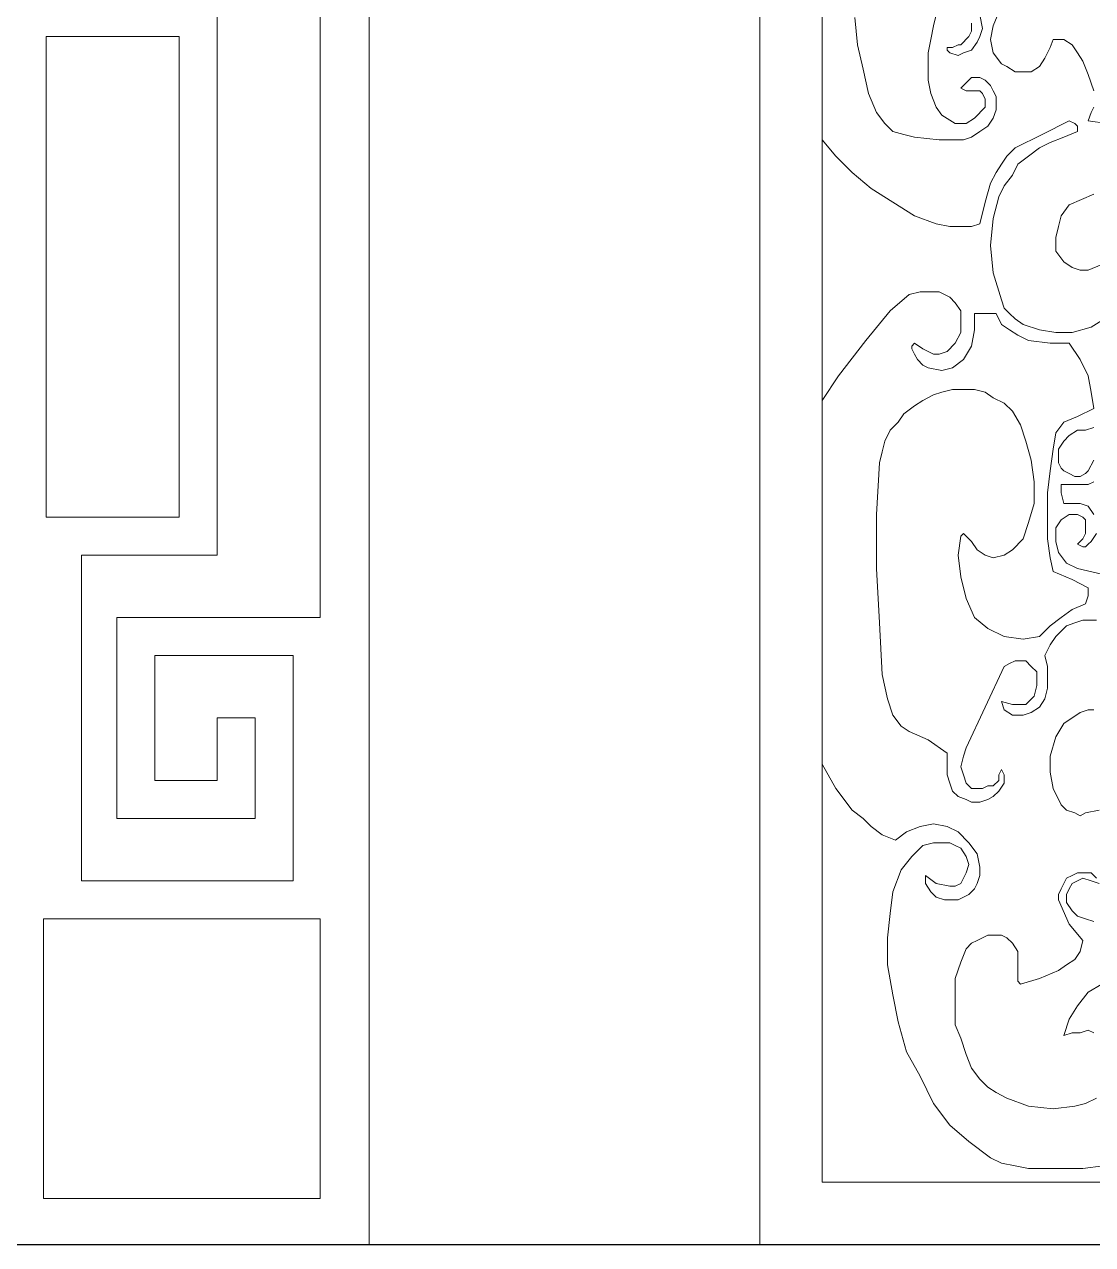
# Model space of a CAD drawing. Extents: x -66030 to 95157, y -13132 to 45879.
# Drawn here: x -40525 to -38988, y 24423 to 26178 of the extents above; entities that cross this region are included whole.
import ezdxf

# ---------------------------------------------------------------- set-up
doc = ezdxf.new("R2010")
doc.units = 0
doc.header["$LTSCALE"] = 100
doc.header["$MEASUREMENT"] = 0
doc.layers.get('0').update_dxf_attribs({"linetype": 'CONTINUOUS'})
doc.layers.add('3', color=11, linetype='CONTINUOUS')

msp = doc.modelspace()

# ---------------------------------------------------------------- linework, layer by layer
at = {"lineweight": 0}
for points in [[(-40029.3, 29164.4), (-43021.2, 29164.4), (-43021.2, 24422.6), (-40029.3, 24422.6), (-40029.3, 29164.4)], [(-39466.8, 29168.3), (-37271.6, 29168.3), (-37271.6, 24422.6), (-39466.8, 24422.6), (-39466.8, 29168.3)], [(-39377, 29078.5), (-37361.5, 29078.5), (-37361.5, 24512.4), (-39377, 24512.4), (-39377, 29078.5)], [(-40494.1, 25469.4), (-40443.3, 25469.4), (-40302.7, 25469.4), (-40302.7, 26160.7), (-40494.1, 26160.7), (-40494.1, 25469.4)], [(-40099.6, 24891.3), (-40494.1, 24891.3), (-40494.1, 24891.3), (-40498, 24891.3), (-40498, 24887.4), (-40498, 24887.4), (-40498, 24489), (-40099.6, 24489), (-40099.6, 24891.3)]]:
    msp.add_lwpolyline(points, close=True, dxfattribs=at)
for points in [[(-38970.7, 25754.5), (-38990.3, 25742.8), (-39017.6, 25735), (-39041, 25735), (-39064.5, 25738.9), (-39087.9, 25746.7), (-39099.6, 25754.5), (-39107.4, 25762.3), (-39115.3, 25770.1), (-39119.2, 25781.9), (-39130.9, 25820.9), (-39134.8, 25860), (-39130.9, 25899), (-39123.1, 25930.3), (-39115.3, 25945.9), (-39103.5, 25961.5), (-39095.7, 25977.1), (-39080.1, 25988.9), (-39064.5, 26000.6), (-39048.9, 26008.4), (-39029.3, 26016.2), (-39009.8, 26024), (-39009.8, 26031.8), (-39013.7, 26035.7), (-39021.5, 26039.6), (-39060.6, 26020.1), (-39099.6, 26000.6), (-39111.3, 25988.9), (-39119.2, 25977.1), (-39127, 25965.4), (-39134.8, 25949.8), (-39142.6, 25922.5), (-39150.4, 25891.2), (-39162.1, 25887.3), (-39177.7, 25887.3), (-39193.4, 25887.3), (-39212.9, 25891.2), (-39244.2, 25902.9), (-39275.4, 25922.5), (-39306.6, 25942), (-39334, 25965.4), (-39357.4, 25988.9), (-39377, 26012.3), (-39377, 26543.5)], [(-40248, 26215.4), (-40248, 25414.7), (-40443.3, 25414.7), (-40443.3, 24946), (-40138.6, 24946), (-40138.6, 25270.2), (-40337.8, 25270.2), (-40337.8, 25090.5), (-40248, 25090.5), (-40248, 25180.3), (-40193.3, 25180.3), (-40193.3, 25035.8), (-40392.5, 25035.8), (-40392.5, 25324.9), (-40099.6, 25324.9), (-40099.6, 26359.9)], [(-39123.1, 26195.9), (-39130.9, 26176.4), (-39134.8, 26156.8), (-39130.9, 26137.3), (-39119.2, 26121.7), (-39111.3, 26117.8), (-39099.6, 26110), (-39091.8, 26110), (-39076.2, 26110), (-39064.5, 26117.8), (-39056.7, 26129.5), (-39048.9, 26145.1), (-39044.9, 26156.8), (-39029.3, 26156.8), (-39017.6, 26149), (-39009.8, 26137.3), (-39002, 26125.6), (-38994.2, 26106), (-38986.4, 26082.6)], [(-39330.1, 26188.1), (-39326.2, 26149), (-39318.4, 26113.9), (-39310.6, 26078.7), (-39298.8, 26051.4), (-39287.1, 26035.7), (-39275.4, 26024), (-39259.8, 26020.1), (-39244.2, 26016.2), (-39209, 26012.3), (-39173.8, 26012.3), (-39162.1, 26016.2), (-39150.4, 26024), (-39138.7, 26031.8), (-39130.9, 26043.6), (-39127, 26055.3), (-39127, 26063.1), (-39127, 26074.8), (-39130.9, 26082.6), (-39134.8, 26090.4), (-39142.6, 26098.2), (-39150.4, 26102.1), (-39162.1, 26102.1), (-39169.9, 26094.3), (-39177.7, 26086.5), (-39169.9, 26082.6), (-39158.2, 26082.6), (-39150.4, 26082.6), (-39146.5, 26078.7), (-39142.6, 26070.9), (-39142.6, 26059.2), (-39158.2, 26043.6), (-39169.9, 26035.7), (-39185.6, 26035.7), (-39205.1, 26047.5), (-39212.9, 26059.2), (-39220.7, 26078.7), (-39224.6, 26098.2), (-39224.6, 26117.8), (-39224.6, 26137.3), (-39220.7, 26156.8), (-39216.8, 26176.4), (-39212.9, 26192)], [(-39162.1, 26180.3), (-39162.1, 26168.5), (-39166, 26160.7), (-39177.7, 26149), (-39181.7, 26149), (-39189.5, 26145.1), (-39193.4, 26145.1), (-39197.3, 26145.1), (-39197.3, 26141.2), (-39193.4, 26137.3), (-39181.7, 26133.4), (-39173.8, 26137.3), (-39162.1, 26141.2), (-39154.3, 26152.9), (-39150.4, 26160.7), (-39146.5, 26172.4), (-39150.4, 26192)], [(-38986.4, 26059.2), (-38990.3, 26051.4), (-38994.2, 26039.6), (-38966.8, 26035.7)], [(-38986.4, 25934.2), (-39021.5, 25918.6), (-39033.2, 25902.9), (-39037.1, 25887.3), (-39041, 25871.7), (-39041, 25852.2), (-39029.3, 25836.5), (-39017.6, 25828.7), (-39005.9, 25824.8), (-38994.2, 25824.8), (-38974.6, 25832.6)], [(-38982.5, 25320.9), (-38990.3, 25320.9), (-39002, 25320.9), (-39013.7, 25317), (-39025.4, 25313.1), (-39033.2, 25305.3), (-39041, 25297.5), (-39048.9, 25285.8), (-39056.7, 25270.2), (-39052.8, 25254.5), (-39052.8, 25238.9), (-39052.8, 25223.3), (-39056.7, 25207.7), (-39064.5, 25196), (-39076.2, 25188.1), (-39087.9, 25184.2), (-39103.5, 25184.2), (-39115.3, 25192), (-39119.2, 25203.8), (-39103.5, 25199.9), (-39084, 25199.9), (-39072.3, 25211.6), (-39068.4, 25227.2), (-39068.4, 25235), (-39068.4, 25246.7), (-39076.2, 25254.5), (-39084, 25262.4), (-39091.8, 25262.4), (-39099.6, 25262.4), (-39107.4, 25258.5), (-39115.3, 25254.5), (-39142.6, 25196), (-39169.9, 25137.4), (-39173.8, 25125.6), (-39177.7, 25110), (-39173.8, 25098.3), (-39169.9, 25086.6), (-39162.1, 25078.8), (-39154.3, 25078.8), (-39146.5, 25078.8), (-39138.7, 25082.7), (-39130.9, 25082.7), (-39123.1, 25090.5), (-39123.1, 25098.3), (-39119.2, 25106.1), (-39115.3, 25098.3), (-39115.3, 25086.6), (-39123.1, 25074.9), (-39130.9, 25067.1), (-39138.7, 25063.2), (-39150.4, 25059.2), (-39162.1, 25059.2), (-39169.9, 25063.2), (-39181.7, 25067.1), (-39189.5, 25074.9), (-39193.4, 25086.6), (-39197.3, 25098.3), (-39197.3, 25113.9), (-39197.3, 25129.6), (-39224.6, 25149.1), (-39252, 25160.8), (-39263.7, 25168.6), (-39275.4, 25184.2), (-39283.2, 25207.7), (-39291, 25242.8), (-39294.9, 25317), (-39298.8, 25395.2), (-39298.8, 25473.3), (-39294.9, 25547.5), (-39291, 25563.1), (-39287.1, 25578.7), (-39279.3, 25594.4), (-39267.6, 25606.1), (-39259.8, 25617.8), (-39244.2, 25629.5), (-39232.4, 25637.3), (-39216.8, 25645.1), (-39205.1, 25649), (-39189.5, 25653), (-39173.8, 25653), (-39158.2, 25653), (-39142.6, 25649), (-39130.9, 25641.2), (-39115.3, 25633.4), (-39103.5, 25621.7), (-39091.8, 25602.2), (-39084, 25578.7), (-39076.2, 25551.4), (-39072.3, 25520.2), (-39072.3, 25488.9), (-39080.1, 25461.6), (-39087.9, 25438.1), (-39103.5, 25422.5), (-39115.3, 25414.7), (-39130.9, 25410.8), (-39142.6, 25414.7), (-39154.3, 25422.5), (-39162.1, 25434.2), (-39173.8, 25445.9), (-39177.7, 25442), (-39181.7, 25414.7), (-39177.7, 25383.4), (-39169.9, 25352.2), (-39158.2, 25324.9), (-39138.7, 25309.2), (-39115.3, 25297.5), (-39087.9, 25293.6), (-39064.5, 25297.5), (-39048.9, 25313.1), (-39033.2, 25324.9), (-39017.6, 25336.6), (-38998.1, 25344.4), (-38994.2, 25356.1), (-38994.2, 25367.8), (-39017.6, 25379.5), (-39044.9, 25391.3), (-39048.9, 25410.8), (-39052.8, 25438.1), (-39052.8, 25469.4), (-39052.8, 25504.5), (-39048.9, 25535.8), (-39044.9, 25567), (-39041, 25590.5), (-39029.3, 25606.1), (-39009.8, 25613.9), (-38986.4, 25625.6), (-38990.3, 25649), (-38994.2, 25672.5), (-39005.9, 25695.9), (-39021.5, 25719.4), (-39048.9, 25719.4), (-39080.1, 25723.3), (-39095.7, 25731.1), (-39107.4, 25738.9), (-39119.2, 25746.7), (-39127, 25762.3), (-39142.6, 25762.3), (-39158.2, 25762.3), (-39158.2, 25738.9), (-39162.1, 25715.4), (-39173.8, 25695.9), (-39189.5, 25684.2), (-39205.1, 25680.3), (-39224.6, 25684.2), (-39232.4, 25688.1), (-39240.2, 25695.9), (-39244.2, 25703.7), (-39248.1, 25711.5), (-39248.1, 25715.4), (-39244.2, 25719.4), (-39232.4, 25711.5), (-39224.6, 25707.6), (-39216.8, 25703.7), (-39209, 25703.7), (-39197.3, 25707.6), (-39185.6, 25719.4), (-39177.7, 25735), (-39177.7, 25750.6), (-39177.7, 25766.2), (-39185.6, 25777.9), (-39193.4, 25785.8), (-39201.2, 25789.7), (-39209, 25793.6), (-39216.8, 25793.6), (-39236.3, 25793.6), (-39252, 25789.7), (-39279.3, 25766.2), (-39314.5, 25723.3), (-39353.5, 25672.5), (-39377, 25637.3), (-39377, 25113.9), (-39377, 25113.9), (-39357.4, 25078.8), (-39334, 25047.5), (-39318.4, 25035.8), (-39306.6, 25024.1), (-39291, 25012.4), (-39271.5, 25004.6), (-39255.9, 25016.3), (-39236.3, 25024.1), (-39216.8, 25028), (-39197.3, 25024.1), (-39181.7, 25016.3), (-39166, 25000.7), (-39154.3, 24985), (-39150.4, 24965.5), (-39150.4, 24953.8), (-39154.3, 24942.1), (-39158.2, 24934.3), (-39166, 24926.4), (-39181.7, 24918.6), (-39201.2, 24918.6), (-39212.9, 24922.5), (-39220.7, 24930.3), (-39228.5, 24942.1), (-39228.5, 24953.8), (-39212.9, 24942.1), (-39193.4, 24938.2), (-39185.6, 24938.2), (-39177.7, 24942.1), (-39173.8, 24949.9), (-39169.9, 24957.7), (-39166, 24969.4), (-39169.9, 24981.1), (-39177.7, 24992.8), (-39185.6, 24996.8), (-39193.4, 25000.7), (-39205.1, 25000.7), (-39216.8, 25000.7), (-39232.4, 24996.8), (-39248.1, 24981.1), (-39263.7, 24961.6), (-39275.4, 24930.3), (-39279.3, 24899.1), (-39283.2, 24863.9), (-39283.2, 24824.9), (-39275.4, 24781.9), (-39267.6, 24742.9), (-39255.9, 24699.9), (-39236.3, 24664.7), (-39216.8, 24625.7), (-39193.4, 24594.4), (-39166, 24571), (-39134.8, 24547.6), (-39119.2, 24539.8), (-39099.6, 24535.8), (-39080.1, 24531.9), (-39060.6, 24531.9), (-39002, 24531.9), (-38943.4, 24539.8)], [(-38986.4, 25551.4), (-38994.2, 25535.8), (-38998.1, 25531.9), (-39005.9, 25528), (-39013.7, 25528), (-39021.5, 25531.9), (-39029.3, 25535.8), (-39033.2, 25539.7), (-39037.1, 25547.5), (-39037.1, 25555.3), (-39037.1, 25567), (-39029.3, 25578.7), (-39021.5, 25586.6), (-39009.8, 25594.4), (-38998.1, 25594.4), (-38986.4, 25598.3)], [(-38986.4, 25473.3), (-38994.2, 25485), (-39005.9, 25488.9), (-39017.6, 25488.9), (-39029.3, 25488.9), (-39033.2, 25504.5), (-39033.2, 25516.2), (-39025.4, 25516.2), (-39017.6, 25516.2), (-39005.9, 25516.2), (-38994.2, 25516.2), (-38986.4, 25520.2)], [(-38974.6, 25387.3), (-39009.8, 25395.2), (-39025.4, 25403), (-39037.1, 25418.6), (-39041, 25434.2), (-39041, 25453.7), (-39033.2, 25465.5), (-39021.5, 25473.3), (-39013.7, 25473.3), (-39009.8, 25473.3), (-39002, 25469.4), (-38998.1, 25465.5), (-38998.1, 25453.7), (-38998.1, 25445.9), (-39002, 25438.1), (-39009.8, 25430.3), (-39002, 25426.4), (-38998.1, 25426.4), (-38994.2, 25430.3), (-38990.3, 25434.2), (-38982.5, 25445.9)], [(-38978.5, 25047.5), (-38998.1, 25043.6), (-39005.9, 25039.7), (-39013.7, 25043.6), (-39025.4, 25047.5), (-39033.2, 25055.3), (-39044.9, 25078.8), (-39048.9, 25102.2), (-39048.9, 25125.6), (-39041, 25153), (-39029.3, 25172.5), (-39005.9, 25188.1), (-38994.2, 25192), (-38986.4, 25192)], [(-38982.5, 24633.5), (-38998.1, 24625.7), (-39013.7, 24621.8), (-39044.9, 24617.9), (-39080.1, 24621.8), (-39111.3, 24633.5), (-39127, 24641.3), (-39138.7, 24649.1), (-39150.4, 24660.8), (-39162.1, 24676.5), (-39169.9, 24696), (-39177.7, 24719.4), (-39185.6, 24739), (-39185.6, 24762.4), (-39185.6, 24785.8), (-39185.6, 24805.4), (-39177.7, 24828.8), (-39169.9, 24848.3), (-39162.1, 24856.1), (-39154.3, 24860), (-39146.5, 24863.9), (-39138.7, 24867.9), (-39130.9, 24867.9), (-39119.2, 24867.9), (-39111.3, 24863.9), (-39103.5, 24856.1), (-39095.7, 24844.4), (-39095.7, 24828.8), (-39095.7, 24817.1), (-39095.7, 24801.5), (-39091.8, 24797.5), (-39064.5, 24805.4), (-39037.1, 24817.1), (-39025.4, 24824.9), (-39013.7, 24832.7), (-39005.9, 24844.4), (-39002, 24860), (-39021.5, 24883.5), (-39037.1, 24918.6), (-39037.1, 24926.4), (-39033.2, 24934.3), (-39029.3, 24942.1), (-39025.4, 24949.9), (-39017.6, 24953.8), (-39009.8, 24957.7), (-39002, 24957.7), (-38990.3, 24957.7), (-38982.5, 24949.9)], [(-38978.5, 24942.1), (-38990.3, 24946), (-39002, 24949.9), (-39009.8, 24946), (-39017.6, 24942.1), (-39021.5, 24934.3), (-39025.4, 24926.4), (-39025.4, 24914.7), (-39017.6, 24903), (-39009.8, 24895.2), (-38998.1, 24891.3), (-38986.4, 24887.4)], [(-38974.6, 24797.5), (-38994.2, 24785.8), (-39009.8, 24766.3), (-39021.5, 24746.8), (-39029.3, 24723.3), (-39017.6, 24727.2), (-39005.9, 24727.2), (-38994.2, 24731.1), (-38986.4, 24727.2)]]:
    msp.add_lwpolyline(points, dxfattribs=at)
at = {"layer": '3'}
msp.add_line((-66009.4, 24422.6), (95156.9, 24422.6), dxfattribs=at)

doc.saveas('drawing.dxf')
